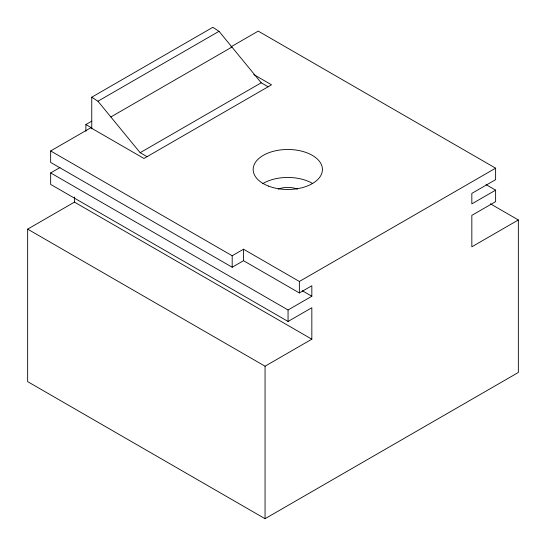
<?xml version="1.0" encoding="UTF-8"?>
<svg xmlns="http://www.w3.org/2000/svg" width="546" height="546" viewBox="0 0 546 546"><rect width="100%" height="100%" fill="white"/><g stroke="black" fill="none" stroke-linecap="round" stroke-linejoin="round"><path stroke-width="0.82" d="M91.755 128.815L91.755 97.202L212.838 27.3L219.007 31.32L261.227 82.787L268.134 86.773M91.755 97.202L97.932 101.222L219.007 31.32M85.879 131.238L85.879 124.549L91.762 121.157M490.328 203.788L518.345 219.963L518.345 372.461L265.056 518.7L27.655 381.64L27.655 229.143L265.056 366.202L311.834 339.189L311.834 307.732L288.056 321.464L50.655 184.405L50.655 172.918L288.056 309.978L311.834 296.253L311.834 285.763L299.379 292.956L243.509 260.701L232.186 267.24L50.655 162.435L50.655 150.949L90.793 127.778L143.946 158.463L271.526 84.807L253.808 74.584M230.91 46.881L258.217 31.115L495.618 168.175L495.618 179.661L471.833 193.393L471.833 203.876L495.618 190.145L495.618 201.631L471.833 215.363L471.833 246.819L518.345 219.963M110.845 116.967L231.927 47.065M50.655 172.918L60.026 167.513M97.932 101.222L140.151 152.689L261.227 82.787M27.655 229.143L74.44 202.129L311.834 339.189M50.655 150.949L232.186 255.753L243.509 249.215L299.379 281.47L495.618 168.175M486.029 184.609L495.618 190.145M140.151 152.689L147.051 156.675M85.879 124.549L91.714 127.921M302.252 290.718L311.834 296.253M299.379 281.47L299.379 292.956M288.056 309.978L288.056 321.464M265.056 366.202L265.056 518.7M243.509 249.215L243.509 260.701M232.186 255.753L232.186 267.24M74.44 197.031L74.44 202.129M262.838 183.586A34.637 19.997 0 0 1 312.735 183.579M278.187 189.087A17.383 10.04 0 0 1 297.433 189.1M268.632 186.138A34.637 19.997 0 0 0 322.365 170.734A34.637 19.997 0 0 0 272.386 151.57A34.637 19.997 0 0 0 268.632 186.138"/></g></svg>
